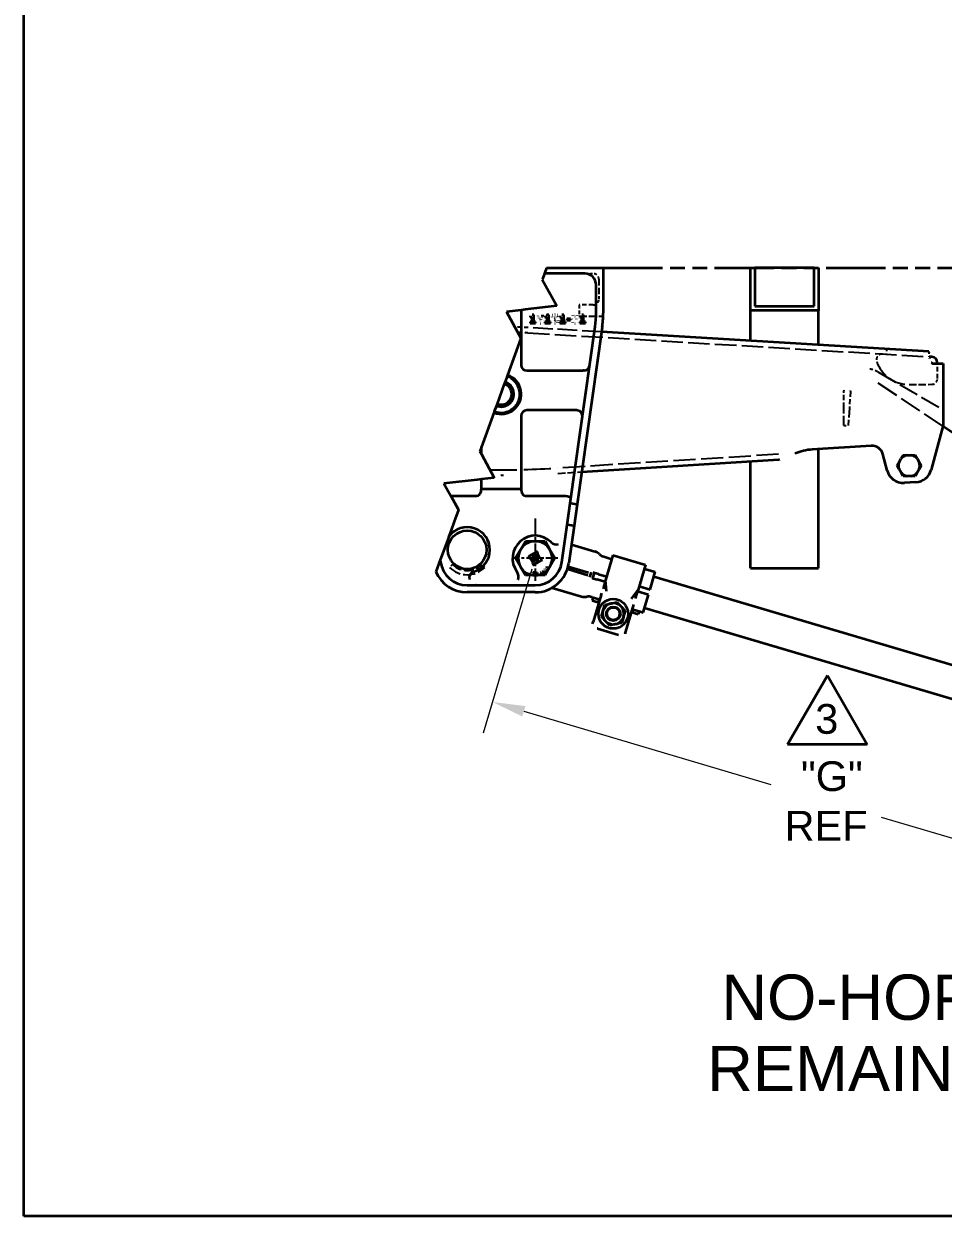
# Model space of a CAD drawing. Header units: inches. Extents: x 0 to 267, y 0 to 172.
# Drawn here: x 7.6 to 48.2, y 4.1 to 56.7 of the extents above; entities that cross this region are included whole.
import ezdxf
from ezdxf.enums import TextEntityAlignment as Align

# ---------------------------------------------------------------- set-up
doc = ezdxf.new("R2010")
doc.units = ezdxf.units.IN
doc.header["$LTSCALE"] = 8
doc.header["$MEASUREMENT"] = 0
for name, pattern in [('CHAIN', [0.7087, 0.4724, -0.0591, 0.1181, -0.0591]), ('DASHED', [0.2067, 0.1654, -0.0413]), ('DOUBLE_DASH_CHAIN', [1.2403, 0.6614, -0.0827, 0.1654, -0.0827, 0.1654, -0.0827])]:
    doc.linetypes.add(name, pattern=pattern)
for name, color, linetype, lineweight in [('Center Mark(Hutchens)', 7, 'Continuous', 25), ('Dimensions(Hutchens)', 7, 'Continuous', 25), ('Hidden Edges(Hutchens)', 7, 'DASHED', 25), ('Phantom Lines(Hutchens)', 7, 'DOUBLE_DASH_CHAIN', 70), ('Sketch Geometry(Hutchens)', 7, 'Continuous', 35), ('Symbols(Hutchens)', 7, 'Continuous', 25), ('Visible Edges(Hutchens)', 7, 'Continuous', 35)]:
    doc.layers.add(name, color=color, linetype=linetype, lineweight=lineweight)
doc.styles.add('Hutchens .164', font='ARIAL.TTF')
doc.styles.add('Hutchens .180', font='ARIAL.TTF')
doc.dimstyles.new('HUTCHENS STD DIM X.XX', dxfattribs={"dimscale": 8, "dimtxt": 0.164, "dimasz": 0.18, "dimexe": 0.18, "dimexo": 0.0625, "dimgap": 0.09, "dimtad": 0, "dimtih": 1, "dimtoh": 1, "dimrnd": 1e-08, "dimzin": 4, "dimdsep": 46, "dimtxsty": 'Hutchens .164', "dimcen": 0.09, "dimclrd": 211, "dimclre": 211, "dimclrt": 7, "dimadec": 0, "dimazin": 1, "dimtfac": 0.762195, "dimtofl": 0, "dimtmove": 0, "dimatfit": 3, "dimfxl": 0, "dimtolj": 1, "dimtzin": 0, "dimlwd": 9, "dimlwe": 9, "dimarcsym": 0})

# ---------------------------------------------------------------- blocks, each defined once
blk = doc.blocks.new('Borders D-SIZE')
at = {"layer": 'Sketch Geometry(Hutchens)'}
for p, q in [((0.9537, 0.5117), (0.9537, 21.4797)), ((32.9537, 0.5117), (0.9537, 0.5117))]:
    blk.add_line(p, q, dxfattribs=at)
at = {"layer": 'Symbols(Hutchens)', "color": 7}
for tag, height, style, p in [('PART_NO', 0.164, 'Hutchens .164', (33.0853, 2.8866)), ('Sheet_number', 0.164, 'Hutchens .164', (33.1339, 1.1147)), ('REV', 0.18, 'Hutchens .180', (33.0853, 1.5662)), ('SHTS_(TOTAL)', 0.164, 'Hutchens .164', (33.1339, 0.6452))]:
    blk.add_attdef(tag, text='', height=height, rotation=270, dxfattribs=dict(at, style=style)).set_placement(p, align=Align.MIDDLE_CENTER)
blk = doc.blocks.new('*D44')
at = {"layer": 'Defpoints', "color": 0, "linetype": 'Continuous'}
for p in [(30.191, 33.126), (28.31, 26.784), (59.626, 24.393)]:
    blk.add_point(p, dxfattribs=at)
at = {"layer": 'Dimensions(Hutchens)', "color": 211, "linetype": 'Continuous', "lineweight": 9}
for p, q in [((30.049, 32.647), (27.9, 25.404)), ((29.69, 26.375), (40.588, 23.141)), ((59.484, 23.914), (57.335, 16.67)), ((56.364, 18.461), (45.466, 21.694))]:
    blk.add_line(p, q, dxfattribs=at)
at = {"layer": 'Dimensions(Hutchens)', "color": 211, "linetype": 'Continuous'}
for points in [[(29.759, 26.605), (29.622, 26.145), (28.31, 26.784)], [(56.432, 18.691), (56.296, 18.23), (57.745, 18.051)]]:
    blk.add_solid(points, dxfattribs=at)
at = {"layer": 'Dimensions(Hutchens)', "color": 7, "linetype": 'Continuous', "lineweight": 9, "insert": (43.027, 22.418), "char_height": 1.312, "attachment_point": 5, "style": 'Hutchens .164'}
blk.add_mtext('\\A1; "G"\\PREF', dxfattribs=at)
blk = doc.blocks.new('FLAG')
at = {"layer": 'Sketch Geometry(Hutchens)'}
for p, q in [((-0.22, -0.1905), (0, 0.1905)), ((0, 0.1905), (0.22, -0.1905)), ((0.22, -0.1905), (-0.22, -0.1905))]:
    blk.add_line(p, q, dxfattribs=at)
at = {"layer": 'Symbols(Hutchens)', "color": 7, "style": 'Hutchens .164'}
blk.add_attdef('NO:', text='', height=0.164, dxfattribs=at).set_placement((-0.0034, -0.0497), align=Align.MIDDLE_CENTER)

msp = doc.modelspace()

# ---------------------------------------------------------------- linework, layer by layer
at = {"layer": 'Center Mark(Hutchens)', "linetype": 'CHAIN', "ltscale": 0.190971}
msp.add_line((30.1914, 34.8778), (30.1914, 32.1263), dxfattribs=at)
at = {"layer": 'Center Mark(Hutchens)', "linetype": 'CHAIN', "ltscale": 0.138781}
msp.add_line((31.1914, 33.1263), (29.1914, 33.1263), dxfattribs=at)
at = {"layer": 'Hidden Edges(Hutchens)', "ltscale": 0.089183}
msp.add_line((32.3789, 45.6888), (32.7539, 45.6888), dxfattribs=at)
at = {"layer": 'Hidden Edges(Hutchens)', "ltscale": 0.208226}
msp.add_line((33.0039, 45.4388), (33.0039, 44.5638), dxfattribs=at)
at = {"layer": 'Hidden Edges(Hutchens)', "ltscale": 0.148704}
msp.add_line((32.7539, 44.3138), (32.1289, 44.3138), dxfattribs=at)
at = {"layer": 'Hidden Edges(Hutchens)', "ltscale": 0.118944}
msp.add_line((32.1289, 44.3138), (32.1289, 43.8138), dxfattribs=at)
at = {"layer": 'Hidden Edges(Hutchens)', "ltscale": 0.252454}
msp.add_line((32.1289, 43.8138), (33.1897, 43.8138), dxfattribs=at)
at = {"layer": 'Hidden Edges(Hutchens)', "ltscale": 0.653009}
msp.add_line((33.1198, 43.1158), (29.8861, 43.3093), dxfattribs=at)
at = {"layer": 'Hidden Edges(Hutchens)', "ltscale": 0.714075}
msp.add_line((29.8723, 43.0777), (47.5526, 42.0197), dxfattribs=at)
at = {"layer": 'Hidden Edges(Hutchens)', "ltscale": 0.055136}
for p, q in [((45.6914, 42.3635), (45.6776, 42.1319)), ((47.5664, 42.2513), (47.5526, 42.0197))]:
    msp.add_line(p, q, dxfattribs=at)
at = {"layer": 'Hidden Edges(Hutchens)', "ltscale": 0.15683}
msp.add_line((47.9414, 41.0572), (47.9348, 41.7163), dxfattribs=at)
at = {"layer": 'Hidden Edges(Hutchens)', "ltscale": 0.669649}
msp.add_line((45.3153, 41.3502), (48.1914, 39.6879), dxfattribs=at)
at = {"layer": 'Hidden Edges(Hutchens)', "ltscale": 0.740073}
msp.add_line((48.18, 38.9553), (45.1262, 40.9932), dxfattribs=at)
at = {"layer": 'Hidden Edges(Hutchens)', "ltscale": 0.237987}
msp.add_line((46.694, 40.7946), (47.694, 40.8047), dxfattribs=at)
at = {"layer": 'Hidden Edges(Hutchens)', "ltscale": 0.174616}
msp.add_line((43.812, 39.7719), (43.8148, 40.4884), dxfattribs=at)
at = {"layer": 'Hidden Edges(Hutchens)', "ltscale": 0.174961}
msp.add_line((44.1018, 40.4872), (44.0527, 39.771), dxfattribs=at)
at = {"layer": 'Hidden Edges(Hutchens)'}
for p, q in [((44.1018, 40.4872), (44.1018, 40.4872)), ((28.6914, 36.7981), (28.6918, 36.7981))]:
    msp.add_line(p, q, dxfattribs=at)
at = {"layer": 'Hidden Edges(Hutchens)', "ltscale": 0.321944}
msp.add_line((43.8089, 38.9884), (43.812, 39.7719), dxfattribs=at)
at = {"layer": 'Hidden Edges(Hutchens)', "ltscale": 0.322228}
msp.add_line((44.0527, 39.771), (43.9989, 38.9876), dxfattribs=at)
at = {"layer": 'Hidden Edges(Hutchens)', "ltscale": 0.045137}
msp.add_line((43.8089, 38.9884), (43.9989, 38.9876), dxfattribs=at)
at = {"layer": 'Hidden Edges(Hutchens)', "ltscale": 0.738648}
msp.add_line((40.927, 37.7172), (31.1746, 37.1077), dxfattribs=at)
at = {"layer": 'Hidden Edges(Hutchens)', "ltscale": 0.000333068}
msp.add_line((40.9415, 37.4856), (40.9427, 37.4862), dxfattribs=at)
at = {"layer": 'Hidden Edges(Hutchens)', "ltscale": 0.252094}
msp.add_line((31.1891, 36.8761), (32.2463, 36.9422), dxfattribs=at)
at = {"layer": 'Hidden Edges(Hutchens)', "ltscale": 0.044541}
for p, q in [((26.5451, 32.8549), (26.4125, 32.7223)), ((27.9704, 32.7223), (27.8378, 32.8549))]:
    msp.add_line(p, q, dxfattribs=at)
at = {"layer": 'Hidden Edges(Hutchens)', "ltscale": 0.002983, "flags": 128}
msp.add_lwpolyline([(47.5526, 42.0197), (47.5526, 42.0197)], dxfattribs=at)
at = {"layer": 'Hidden Edges(Hutchens)', "ltscale": 0.401905, "flags": 128}
msp.add_lwpolyline([(43.8148, 40.4884), (43.8175, 40.557)], dxfattribs=at)
at = {"layer": 'Hidden Edges(Hutchens)', "ltscale": 0.31875, "flags": 128}
msp.add_lwpolyline([(44.1018, 40.4872), (44.1178, 40.5383)], dxfattribs=at)
at = {"layer": 'Hidden Edges(Hutchens)', "ltscale": 0.005407, "flags": 128}
msp.add_lwpolyline([(40.9415, 37.4856), (40.9421, 37.4859)], dxfattribs=at)
at = {"layer": 'Hidden Edges(Hutchens)', "ltscale": 0.01208, "flags": 128}
msp.add_lwpolyline([(40.942, 37.4859), (40.9422, 37.4861)], dxfattribs=at)
at = {"layer": 'Hidden Edges(Hutchens)', "ltscale": 0.187933, "flags": 128}
msp.add_lwpolyline([(41.6567, 37.7472), (41.6425, 37.7412)], dxfattribs=at)
at = {"layer": 'Hidden Edges(Hutchens)', "ltscale": 0.088347, "flags": 128}
msp.add_lwpolyline([(28.6914, 36.7981), (28.676, 36.7981)], dxfattribs=at)
at = {"layer": 'Hidden Edges(Hutchens)', "ltscale": 0.755592, "flags": 128}
msp.add_lwpolyline([(28.6918, 36.7981), (28.796, 36.7983)], dxfattribs=at)
at = {"layer": 'Hidden Edges(Hutchens)', "ltscale": 0.093397}
for centre, start, end in [((32.7539, 45.4388), 0, 90), ((32.7539, 44.5638), 270, 0), ((47.6914, 41.0547), 270.57535, 0.57535)]:
    msp.add_arc(centre, 0.25, start, end, dxfattribs=at)
at = {"layer": 'Hidden Edges(Hutchens)', "ltscale": 0.140826}
msp.add_arc((28.6914, 23.345), 20, 86.57535, 88.27105, dxfattribs=at)
at = {"layer": 'Hidden Edges(Hutchens)', "ltscale": 0.106532}
msp.add_arc((28.6914, 23.345), 19.768, 86.57535, 87.87346, dxfattribs=at)
at = {"layer": 'Hidden Edges(Hutchens)', "ltscale": 0.116454}
msp.add_arc((45.4954, 41.8923), 0.25, 86.57535, 198.77023, dxfattribs=at)
at = {"layer": 'Hidden Edges(Hutchens)', "ltscale": 0.568412}
msp.add_arc((46.6789, 42.2946), 1.5, 198.77023, 270.57535, dxfattribs=at)
at = {"layer": 'Hidden Edges(Hutchens)', "ltscale": 0.105451}
msp.add_arc((44.8148, 40.4844), 1, 59.97242, 85.37326, dxfattribs=at)
at = {"layer": 'Hidden Edges(Hutchens)', "ltscale": 0.902491}
msp.add_arc((28.6914, 76.839), 39.8089, 269.28052, 273.57633, dxfattribs=at)
at = {"layer": 'Hidden Edges(Hutchens)', "ltscale": 0.411869}
msp.add_arc((27.1914, 33.5013), 1.1016, 225, 315, dxfattribs=at)
at = {"layer": 'Hidden Edges(Hutchens)', "ltscale": 0.341747}
msp.add_arc((27.1914, 33.5013), 0.9141, 225, 315, dxfattribs=at)
at = {"layer": 'Phantom Lines(Hutchens)', "lineweight": 35, "ltscale": 0.495563}
msp.add_line((33.1914, 45.9388), (92.1975, 45.9388), dxfattribs=at)
at = {"layer": 'Visible Edges(Hutchens)'}
for p, q in [((30.6904, 45.9388), (30.5994, 45.6888)), ((30.6904, 45.9388), (33.1914, 45.9388)), ((33.1914, 45.9388), (33.1914, 43.9388)), ((39.6914, 45.9388), (39.8789, 45.9388)), ((39.6914, 44.0638), (39.6914, 45.9388)), ((39.8789, 45.9388), (39.8789, 44.2513)), ((42.5039, 45.9388), (39.8789, 45.9388)), ((42.5039, 44.2513), (42.5039, 45.9388)), ((42.5039, 45.9388), (42.6914, 45.9388)), ((42.6914, 45.9388), (42.6914, 44.0638)), ((30.5084, 45.4388), (30.5051, 45.4297)), ((30.5051, 45.4297), (31.1456, 44.2655)), ((30.5994, 45.6888), (30.5084, 45.4388)), ((32.3789, 45.6888), (30.5994, 45.6888)), ((32.8789, 43.9388), (32.8789, 45.1888)), ((31.1456, 44.2655), (29.7539, 44.1053)), ((39.8789, 44.2513), (42.5039, 44.2513)), ((29.5664, 44.0837), (28.9242, 44.0098)), ((28.9242, 44.0098), (29.5646, 42.8455)), ((29.7539, 44.1053), (29.5664, 44.0837)), ((29.5664, 44.0837), (29.5664, 41.6575)), ((29.9642, 43.8263), (29.9642, 43.7652)), ((29.9642, 43.7652), (30.0432, 43.7652)), ((30.0432, 43.7652), (30.0432, 43.5667)), ((30.1346, 43.8773), (30.0526, 43.8773)), ((30.1346, 43.5667), (30.1346, 43.8773)), ((30.5166, 43.8035), (30.5233, 43.8035)), ((30.5233, 43.8035), (30.5233, 43.877)), ((30.6212, 43.8263), (30.6212, 43.7652)), ((30.6212, 43.7652), (30.7002, 43.7652)), ((30.7002, 43.7652), (30.7002, 43.5667)), ((30.7916, 43.8773), (30.7096, 43.8773)), ((30.7916, 43.5667), (30.7916, 43.8773)), ((30.9855, 43.6935), (30.9855, 43.692)), ((31.1405, 43.7044), (31.1405, 43.7056)), ((31.2782, 43.8263), (31.2782, 43.7652)), ((31.2782, 43.7652), (31.3572, 43.7652)), ((31.3572, 43.7652), (31.3572, 43.5667)), ((31.4487, 43.8773), (31.3666, 43.8773)), ((31.4487, 43.5667), (31.4487, 43.8773)), ((31.5851, 43.702), (31.5851, 43.6321)), ((31.7519, 43.702), (31.5851, 43.702)), ((31.7519, 43.6321), (31.7519, 43.702)), ((32.1576, 43.8263), (32.1576, 43.7652)), ((32.1576, 43.7652), (32.2366, 43.7652)), ((32.2366, 43.7652), (32.2366, 43.5667)), ((32.3281, 43.8773), (32.2461, 43.8773)), ((32.3281, 43.5667), (32.3281, 43.8773)), ((42.6914, 44.0638), (39.6914, 44.0638)), ((39.6914, 42.7225), (39.6914, 44.0638)), ((42.6914, 42.543), (42.6914, 44.0638)), ((29.9642, 43.5667), (29.9642, 43.5014)), ((30.0432, 43.5667), (29.9642, 43.5667)), ((29.9642, 43.5014), (30.2118, 43.5014)), ((30.2118, 43.5667), (30.1346, 43.5667)), ((30.2118, 43.5014), (30.2118, 43.5667)), ((30.6212, 43.5667), (30.6212, 43.5014)), ((30.7002, 43.5667), (30.6212, 43.5667)), ((30.6212, 43.5014), (30.8688, 43.5014)), ((30.8688, 43.5667), (30.7916, 43.5667)), ((30.8688, 43.5014), (30.8688, 43.5667)), ((31.2782, 43.5667), (31.2782, 43.5014)), ((31.3572, 43.5667), (31.2782, 43.5667)), ((31.2782, 43.5014), (31.5258, 43.5014)), ((31.5258, 43.5667), (31.4487, 43.5667)), ((31.5258, 43.5014), (31.5258, 43.5667)), ((31.5851, 43.6321), (31.7519, 43.6321)), ((31.7351, 35.5596), (32.8376, 43.3521)), ((33.1471, 43.3083), (32.0445, 35.5158)), ((32.1576, 43.5667), (32.1576, 43.5014)), ((32.2366, 43.5667), (32.1576, 43.5667)), ((32.1576, 43.5014), (32.4053, 43.5014)), ((32.4053, 43.5667), (32.3281, 43.5667)), ((32.4053, 43.5014), (32.4053, 43.5667)), ((29.5646, 42.8455), (28.9714, 41.2158)), ((47.5664, 42.2513), (33.1198, 43.1158)), ((47.6993, 42.0109), (47.5749, 42.0183)), ((47.8164, 41.7163), (48.1914, 41.7163)), ((47.9348, 41.7163), (47.9343, 41.7639)), ((48.1914, 41.7163), (48.1914, 38.9978)), ((28.9502, 41.1575), (28.8601, 40.91)), ((28.9714, 41.2158), (28.9502, 41.1575)), ((29.8164, 41.4075), (32.31, 41.4075)), ((32.3454, 41.4075), (32.31, 41.4075)), ((28.8277, 40.8209), (28.51, 39.9481)), ((28.8484, 40.8779), (28.8277, 40.8209)), ((28.8601, 40.91), (28.8484, 40.8779)), ((28.3663, 39.5532), (27.8164, 38.0425)), ((28.3875, 39.6114), (28.3663, 39.5532)), ((28.4776, 39.8589), (28.3875, 39.6114)), ((28.4892, 39.891), (28.4776, 39.8589)), ((28.51, 39.9481), (28.4892, 39.891)), ((32.027, 39.6575), (29.8164, 39.6575)), ((29.5664, 39.4075), (29.5664, 36.195)), ((48.1914, 38.9978), (47.6659, 37.0364)), ((49.3814, 38.1536), (48.18, 38.9553)), ((27.8164, 38.0425), (27.7447, 37.8455)), ((27.8164, 37.7152), (27.8164, 38.0425)), ((45.0114, 38.0907), (42.4105, 37.9281)), ((42.6914, 32.6888), (42.6914, 37.9457)), ((27.7447, 37.8455), (27.8164, 37.7152)), ((27.8164, 37.7152), (28.3852, 36.6813)), ((32.2463, 36.9422), (40.9415, 37.4856)), ((39.6914, 32.6888), (39.6914, 37.4075)), ((40.9569, 37.4923), (40.9581, 37.4928)), ((45.717, 37.0068), (45.5256, 37.7211)), ((46.1591, 37.2163), (46.2464, 37.3675)), ((46.2464, 37.3675), (46.338, 37.526)), ((46.338, 37.526), (46.4253, 37.6773)), ((46.4253, 37.6773), (46.5999, 37.6773)), ((46.5999, 37.6773), (46.783, 37.6773)), ((46.783, 37.6773), (46.9576, 37.6773)), ((46.9576, 37.6773), (47.0449, 37.526)), ((47.0449, 37.526), (47.1364, 37.3675)), ((47.1364, 37.3675), (47.2237, 37.2163)), ((46.2464, 37.065), (46.1591, 37.2163)), ((46.338, 36.9065), (46.2464, 37.065)), ((46.4253, 36.7553), (46.338, 36.9065)), ((47.0449, 36.9065), (46.9576, 36.7553)), ((47.1364, 37.065), (47.0449, 36.9065)), ((47.2237, 37.2163), (47.1364, 37.065)), ((27.6289, 36.5943), (26.1638, 36.4256)), ((26.1638, 36.4256), (26.466, 35.8763)), ((27.8164, 36.6158), (27.6289, 36.5943)), ((28.3852, 36.6813), (27.8164, 36.6158)), ((27.8164, 36.195), (27.8164, 36.6158)), ((46.5999, 36.7553), (46.4253, 36.7553)), ((46.9857, 36.4818), (46.4857, 36.4522)), ((46.783, 36.7553), (46.5999, 36.7553)), ((46.9576, 36.7553), (46.783, 36.7553)), ((26.466, 35.8763), (26.8042, 35.2614)), ((26.466, 35.8763), (27.5664, 35.8763)), ((27.8164, 36.195), (29.5664, 36.195)), ((29.8164, 35.8763), (31.5094, 35.8763)), ((26.8042, 35.2614), (26.6626, 34.8724)), ((31.5998, 34.6034), (31.7351, 35.5596)), ((31.7351, 35.5596), (32.0445, 35.5158)), ((32.0445, 35.5158), (31.9092, 34.5596)), ((26.6165, 34.7457), (26.4811, 34.3736)), ((26.6626, 34.8724), (26.6165, 34.7457)), ((26.4811, 34.3736), (26.3847, 34.1088)), ((31.3672, 32.9599), (31.5998, 34.6034)), ((31.9092, 34.5596), (31.5998, 34.6034)), ((31.9092, 34.5596), (31.6766, 32.9161)), ((26.3745, 34.081), (26.1837, 33.5566)), ((26.3847, 34.1088), (26.3745, 34.081)), ((29.5419, 33.5013), (29.7584, 33.8763)), ((29.7584, 33.8763), (30.1914, 33.8763)), ((30.1914, 33.8763), (30.6244, 33.8763)), ((30.6244, 33.8763), (30.841, 33.5013)), ((31.7917, 33.729), (32.8221, 33.4233)), ((26.1837, 33.5566), (26.0019, 33.0571)), ((29.3254, 33.1263), (29.5419, 33.5013)), ((29.9082, 33.1793), (29.9235, 33.1529)), ((30.0415, 33.2923), (29.9197, 33.222)), ((30.0785, 33.2063), (30.088, 33.2117)), ((30.0905, 33.1855), (30.0785, 33.2063)), ((30.0994, 33.2544), (30.0842, 33.2808)), ((30.1112, 33.2965), (30.1265, 33.27)), ((30.2444, 33.4095), (30.1227, 33.3391)), ((30.1692, 33.2586), (30.1786, 33.264)), ((30.1786, 33.264), (30.1906, 33.2433)), ((30.2868, 33.3265), (30.2909, 33.3289)), ((30.4126, 33.1087), (30.2868, 33.3265)), ((30.3024, 33.3716), (30.2871, 33.398)), ((30.841, 33.5013), (31.0575, 33.1263)), ((33.0269, 33.3045), (33.0114, 33.3182)), ((33.2162, 33.1994), (33.5719, 33.0939)), ((33.6211, 33.2597), (33.2956, 32.1629)), ((33.6211, 33.2597), (35.0591, 32.8331)), ((26.0019, 33.0571), (25.8123, 32.5363)), ((26.0019, 33.0571), (26.0156, 32.9599)), ((29.5419, 32.7513), (29.3254, 33.1263)), ((29.7584, 32.3763), (29.5419, 32.7513)), ((29.9662, 33.1414), (29.9703, 33.1438)), ((29.9703, 33.1438), (30.096, 32.926)), ((30.0805, 32.8809), (30.0957, 32.8545)), ((30.096, 32.926), (30.0919, 32.9236)), ((30.1384, 32.8431), (30.2602, 32.9134)), ((30.2043, 32.9885), (30.1923, 33.0093)), ((30.2137, 32.9939), (30.2043, 32.9885)), ((30.2717, 32.9561), (30.2564, 32.9825)), ((30.2835, 32.9981), (30.2987, 32.9717)), ((30.2923, 33.067), (30.3043, 33.0462)), ((30.3043, 33.0462), (30.2949, 33.0408)), ((30.3414, 32.9603), (30.4632, 33.0306)), ((30.4167, 33.1111), (30.4126, 33.1087)), ((30.4746, 33.0733), (30.4594, 33.0997)), ((30.841, 32.7513), (30.6244, 32.3763)), ((30.686, 32.7387), (30.6991, 32.7277)), ((30.6991, 32.7277), (30.6997, 32.7283)), ((30.7597, 32.6735), (30.7727, 32.6626)), ((30.8096, 32.7282), (30.7718, 32.6831)), ((30.7727, 32.6626), (30.8203, 32.7193)), ((30.8203, 32.7193), (30.8096, 32.7282)), ((31.0575, 33.1263), (30.841, 32.7513)), ((32.5105, 32.373), (31.6104, 32.64)), ((31.646, 32.7599), (32.546, 32.4928)), ((35.0591, 32.8331), (34.7337, 31.7362)), ((35.0099, 32.6672), (35.4892, 32.525)), ((39.6914, 32.6888), (42.6914, 32.6888)), ((30.1914, 32.3763), (29.7584, 32.3763)), ((30.1576, 32.5056), (30.0815, 32.5056)), ((30.0815, 32.5056), (30.0815, 32.4915)), ((30.0815, 32.4915), (30.1434, 32.4915)), ((30.1434, 32.4915), (30.0886, 32.3856)), ((30.0886, 32.3856), (30.1057, 32.3856)), ((30.1057, 32.3856), (30.1576, 32.4876)), ((30.1576, 32.4876), (30.1576, 32.5056)), ((30.6244, 32.3763), (30.1914, 32.3763)), ((30.2491, 32.4837), (30.251, 32.4729)), ((30.251, 32.4729), (30.2725, 32.4767)), ((30.2865, 32.3975), (30.265, 32.3937)), ((30.265, 32.3937), (30.2671, 32.3816)), ((30.2671, 32.3816), (30.3248, 32.3918)), ((30.2829, 32.5067), (30.2707, 32.5045)), ((30.2725, 32.4767), (30.2865, 32.3975)), ((30.3017, 32.4002), (30.2829, 32.5067)), ((30.3227, 32.4039), (30.3017, 32.4002)), ((30.3248, 32.3918), (30.3227, 32.4039)), ((30.4418, 32.4391), (30.4411, 32.4388)), ((30.4411, 32.4388), (30.4476, 32.4247)), ((30.5554, 32.5555), (30.5161, 32.5328)), ((30.5161, 32.5328), (30.5233, 32.5201)), ((30.5233, 32.5201), (30.5627, 32.5428)), ((30.5627, 32.5428), (30.5554, 32.5555)), ((32.6053, 32.2912), (32.6701, 32.5097)), ((32.687, 32.2554), (32.6953, 32.253)), ((32.7133, 32.2476), (32.6953, 32.253)), ((32.7133, 32.2476), (32.916, 32.1875)), ((32.7931, 32.4847), (32.722, 32.2451)), ((32.7664, 32.4926), (32.7581, 32.4951)), ((32.7664, 32.4926), (32.7844, 32.4873)), ((32.9871, 32.4272), (32.7844, 32.4873)), ((33.2716, 32.082), (32.916, 32.1875)), ((32.9871, 32.4272), (33.3427, 32.3216)), ((33.2935, 32.1557), (33.1831, 31.7835)), ((33.2956, 32.1629), (33.2935, 32.1557)), ((33.3308, 31.671), (33.2935, 32.1557)), ((35.2601, 31.7528), (35.4892, 32.525)), ((35.4294, 32.3232), (54.7979, 26.5765)), ((27.1914, 31.9388), (30.1914, 31.9388)), ((30.1914, 31.6263), (27.1914, 31.6263)), ((30.9403, 31.8266), (31.1861, 31.7536)), ((31.1861, 31.7536), (32.2344, 31.4426)), ((34.4359, 31.3431), (34.7315, 31.729)), ((34.6211, 31.3569), (34.7315, 31.729)), ((35.189, 31.5131), (34.7097, 31.6553)), ((34.7337, 31.7362), (34.7315, 31.729)), ((34.7808, 31.895), (35.2601, 31.7528)), ((32.4709, 31.4305), (32.4504, 31.4274)), ((32.6868, 31.4153), (32.7432, 31.3986)), ((32.7432, 31.3986), (32.7048, 31.2691)), ((32.7048, 31.2691), (32.9744, 31.1891)), ((32.7432, 31.3986), (33.0128, 31.3186)), ((33.1053, 31.5213), (32.7481, 30.3176)), ((33.0128, 31.3186), (32.9744, 31.1891)), ((32.9744, 31.1891), (33.0041, 31.1803)), ((33.0425, 31.3097), (33.0128, 31.3186)), ((33.1938, 30.8316), (33.2646, 31.0705)), ((33.2646, 31.0705), (33.5069, 31.1285)), ((33.5069, 31.1285), (33.549, 31.1386)), ((33.549, 31.1386), (33.7913, 31.1966)), ((33.7913, 31.1966), (33.9627, 31.0159)), ((34.1862, 29.891), (34.5433, 31.0947)), ((34.9599, 30.7409), (35.189, 31.5131)), ((33.1106, 30.5513), (33.1814, 30.7901)), ((33.282, 30.3705), (33.1106, 30.5513)), ((33.1814, 30.7901), (33.1938, 30.8316)), ((33.9627, 31.0159), (33.9925, 30.9844)), ((33.9925, 30.9844), (34.1639, 30.8037)), ((34.0807, 30.5233), (34.0098, 30.2845)), ((34.093, 30.5648), (34.0807, 30.5233)), ((34.1639, 30.8037), (34.093, 30.5648)), ((34.4421, 30.7537), (34.4424, 30.7536)), ((34.4424, 30.7536), (34.4723, 30.7447)), ((34.5107, 30.8741), (34.4723, 30.7447)), ((34.4723, 30.7447), (34.742, 30.6647)), ((34.4805, 30.8831), (34.4808, 30.883)), ((34.5107, 30.8741), (34.4808, 30.883)), ((34.5107, 30.8741), (34.7804, 30.7941)), ((34.7804, 30.7941), (34.742, 30.6647)), ((34.7804, 30.7941), (34.9599, 30.7409)), ((35.0198, 30.9427), (54.3883, 25.196)), ((32.7236, 30.235), (32.7481, 30.3176)), ((32.9407, 30.0288), (33.8673, 29.7539)), ((33.3118, 30.3391), (33.282, 30.3705)), ((33.4832, 30.1583), (33.3118, 30.3391)), ((33.7254, 30.2163), (33.4832, 30.1583)), ((33.7676, 30.2264), (33.7254, 30.2163)), ((34.0098, 30.2845), (33.7676, 30.2264)), ((34.1617, 29.8083), (34.1862, 29.891))]:
    msp.add_line(p, q, dxfattribs=at)
at = {"layer": 'Visible Edges(Hutchens)', "flags": 128}
for points in [[(30.0262, 43.8357), (30.0246, 43.835)], [(30.0526, 43.8773), (30.0524, 43.8757)], [(30.3133, 43.8238), (30.31, 43.8196)], [(30.3619, 43.6771), (30.3635, 43.6777)], [(30.3623, 43.7254), (30.3638, 43.735)], [(30.4018, 43.6859), (30.4045, 43.6858)], [(30.4428, 43.7512), (30.4403, 43.7512)], [(30.461, 43.8834), (30.4518, 43.8833)], [(30.4601, 43.815), (30.4653, 43.815)], [(30.5124, 43.7299), (30.5102, 43.7315)], [(30.5233, 43.877), (30.5221, 43.8773)], [(30.6832, 43.8357), (30.6816, 43.835)], [(30.7096, 43.8773), (30.7094, 43.8757)], [(30.9263, 43.7837), (30.9266, 43.7751)], [(30.9624, 43.8548), (30.959, 43.852)], [(30.9855, 43.692), (30.9809, 43.6899)], [(31.0193, 43.7852), (31.0193, 43.7875)], [(31.0506, 43.7442), (31.0484, 43.7452)], [(31.0652, 43.8849), (31.0582, 43.8848)], [(31.0652, 43.8211), (31.0696, 43.821)], [(31.0931, 43.7269), (31.0869, 43.7292)], [(31.1119, 43.7792), (31.1118, 43.7742)], [(31.1405, 43.7056), (31.1463, 43.7084)], [(31.1682, 43.8579), (31.1656, 43.8597)], [(31.2034, 43.7901), (31.2033, 43.7949)], [(31.3402, 43.8357), (31.3387, 43.835)], [(31.3666, 43.8773), (31.3665, 43.8757)], [(31.7997, 43.6889), (31.7997, 43.6838)], [(31.8328, 43.8348), (31.83, 43.8307)], [(31.8942, 43.6886), (31.8942, 43.6997)], [(31.9443, 43.884), (31.937, 43.8839)], [(31.9443, 43.8147), (31.951, 43.8143)], [(31.9941, 43.6889), (31.9941, 43.6781)], [(32.0561, 43.8333), (32.053, 43.8376)], [(32.0887, 43.6889), (32.0886, 43.6984)], [(32.2196, 43.8357), (32.2181, 43.835)], [(32.2461, 43.8773), (32.2459, 43.8757)], [(30.268, 43.6686), (30.2681, 43.6639)], [(30.3121, 43.5309), (30.315, 43.528)], [(30.3613, 43.6543), (30.3613, 43.6552)], [(30.3814, 43.5725), (30.3782, 43.5767)], [(30.4139, 43.5573), (30.4129, 43.5573)], [(30.4142, 43.4935), (30.4218, 43.4936)], [(30.4431, 43.6734), (30.4451, 43.6716)], [(30.4452, 43.5725), (30.4447, 43.5719)], [(30.4604, 43.6245), (30.4603, 43.6166)], [(30.5549, 43.629), (30.5549, 43.6325)], [(30.9162, 43.6026), (30.9163, 43.5997)], [(30.9512, 43.5248), (30.954, 43.5226)], [(31.008, 43.6145), (31.0082, 43.6203)], [(31.0332, 43.6707), (31.0376, 43.6688)], [(31.0685, 43.557), (31.0634, 43.5572)], [(31.0642, 43.4926), (31.0727, 43.4927)], [(31.0788, 43.6521), (31.081, 43.6511)], [(31.1022, 43.5667), (31.0998, 43.5653)], [(31.1202, 43.6017), (31.1201, 43.5982)], [(31.1739, 43.5248), (31.1768, 43.5272)], [(31.2131, 43.6056), (31.2129, 43.614)], [(31.8325, 43.5433), (31.8356, 43.5391)], [(31.9443, 43.5628), (31.9375, 43.5633)], [(31.9443, 43.4935), (31.9485, 43.4935)], [(32.0558, 43.5427), (32.0585, 43.5467)], [(47.5664, 42.2513), (47.5664, 42.2507)], [(47.5664, 42.2197), (47.5665, 42.2051)], [(47.5834, 41.9382), (47.5849, 41.9315)], [(47.6722, 41.7621), (47.6639, 41.7682)], [(40.9456, 37.488), (40.9432, 37.4867)], [(40.9568, 37.4923), (40.9494, 37.4881)], [(40.9581, 37.4928), (40.9826, 37.5032)], [(40.9669, 37.501), (40.9667, 37.5008)], [(31.5226, 34.0582), (31.5199, 34.0418)], [(30.5989, 32.6548), (30.5968, 32.6527)], [(30.6075, 32.6446), (30.6082, 32.6451)], [(30.6289, 32.6463), (30.6297, 32.6459)], [(30.6684, 32.6316), (30.6661, 32.6342)], [(30.7002, 32.7668), (30.6996, 32.766)], [(30.6997, 32.7283), (30.6997, 32.7287)], [(30.7021, 32.7415), (30.7023, 32.7421)], [(30.7101, 32.757), (30.7105, 32.7574)], [(30.7233, 32.7651), (30.7238, 32.7652)], [(30.7387, 32.76), (30.7403, 32.7584)], [(30.7485, 32.773), (30.7468, 32.7743)], [(30.7562, 32.7143), (30.7564, 32.7127)], [(30.7629, 32.7528), (30.7626, 32.7536)], [(30.7683, 32.7274), (30.7682, 32.7282)], [(30.7718, 32.6831), (30.7717, 32.6844)], [(29.4357, 32.1888), (29.428, 32.1688)], [(30.2707, 32.5045), (30.2707, 32.5033)], [(30.4011, 32.5265), (30.4009, 32.5255)], [(30.4037, 32.4944), (30.4042, 32.4932)], [(30.4182, 32.5019), (30.4175, 32.5034)], [(30.4207, 32.548), (30.4199, 32.5476)], [(30.4262, 32.5361), (30.4267, 32.5363)], [(30.4284, 32.4721), (30.4293, 32.472)], [(30.4344, 32.4864), (30.4337, 32.4866)], [(30.4427, 32.5363), (30.4442, 32.5355)], [(30.4476, 32.4247), (30.448, 32.4248)], [(30.4494, 32.5495), (30.4485, 32.5498)], [(30.45, 32.4891), (30.4495, 32.4888)], [(30.4524, 32.4755), (30.4532, 32.4759)], [(30.4567, 32.4425), (30.4562, 32.4423)], [(30.4606, 32.429), (30.4623, 32.4298)], [(30.4638, 32.5111), (30.4639, 32.5108)], [(30.4667, 32.5041), (30.4663, 32.5036)], [(30.4715, 32.4936), (30.4723, 32.4913)], [(30.48, 32.5147), (30.4791, 32.5166)], [(30.4893, 32.4635), (30.4897, 32.4665)], [(30.6019, 32.6234), (30.6016, 32.6242)], [(30.6097, 32.5822), (30.612, 32.5795)], [(30.6222, 32.5927), (30.6213, 32.5938)], [(30.6486, 32.5676), (30.6469, 32.5686)], [(30.6559, 32.6211), (30.6568, 32.62)], [(30.6707, 32.5693), (30.6699, 32.5686)], [(30.6761, 32.5903), (30.6763, 32.5895)], [(30.6792, 32.559), (30.6813, 32.5611)], [(32.5105, 32.373), (32.5164, 32.3659)], [(32.7581, 32.4951), (32.7499, 32.4974)], [(27.5916, 31.9388), (27.5764, 31.9391)], [(33.1053, 31.5213), (33.1247, 31.5868)], [(34.6211, 31.3569), (34.6188, 31.3489)], [(32.9407, 30.0288), (32.924, 30.034)], [(34.1617, 29.8083), (34.1582, 29.7985)]]:
    msp.add_lwpolyline(points, dxfattribs=at)
at = {"layer": 'Visible Edges(Hutchens)'}
for centre, radius in [((27.1914, 33.5013), 0.8516), ((30.1914, 33.1263), 0.0781), ((33.6372, 30.6775), 0.6563), ((33.6372, 30.6775), 0.3125), ((33.6372, 30.6775), 0.3126), ((33.6372, 30.6775), 0.28)]:
    msp.add_circle(centre, radius, dxfattribs=at)
for centre, radius, start, end in [((32.3789, 45.1888), 0.5, 0, 90), ((28.6914, 43.9388), 4.1875, 351.94657, 0), ((28.6914, 43.9388), 4.5, 351.94657, 0), ((29.8164, 41.6575), 0.25, 180, 270), ((32.3454, 41.6575), 0.25, 270, 351.94657), ((47.8164, 41.9663), 0.25, 234.76218, 270), ((47.6843, 41.7613), 0.25, 0.57535, 86.57535), ((28.6914, 40.3763), 0.885, 248.44303, 71.55697), ((28.6914, 40.3763), 0.823, 248.3257, 71.6743), ((28.6914, 40.3763), 0.5598, 247.53806, 72.46194), ((28.6914, 40.3763), 0.5257, 247.37807, 72.62193), ((28.6914, 40.3763), 0.465, 247.03577, 72.96423), ((29.8164, 39.4075), 0.25, 90, 180), ((32.027, 39.4075), 0.25, 81.94657, 90), ((32.027, 39.4075), 0.25, 351.94657, 81.94657), ((42.5508, 35.6825), 2.25, 93.57633, 113.41481), ((45.0426, 37.5917), 0.5, 15, 93.57633), ((46.6914, 37.2163), 0.47, 161.23066, 198.76934), ((46.6914, 37.2163), 0.47, 101.23066, 138.76934), ((46.6914, 37.2163), 0.47, 41.23066, 78.76934), ((46.6914, 37.2163), 0.47, 341.23066, 18.76934), ((46.4414, 37.2009), 0.75, 195, 273.38341), ((46.6914, 37.2163), 0.47, 221.23066, 258.76934), ((46.6914, 37.2163), 0.47, 281.23066, 318.76934), ((46.9414, 37.2305), 0.75, 273.38341, 345), ((27.5664, 36.1263), 0.25, 270, 321.53158), ((29.8164, 36.1263), 0.25, 218.46842, 270), ((27.1914, 33.5013), 1, 287.75279, 143.02001), ((26.1429, 34.2908), 0.3125, 317.82598, 323.02001), ((30.1914, 33.1263), 1, 45.72502, 216.22155), ((30.1914, 33.1263), 0.75, 90, 150), ((30.1914, 33.1263), 0.75, 30, 90), ((31.1513, 34.1108), 0.375, 225.72502, 281.41779), ((30.1914, 33.1263), 0.75, 150, 210), ((29.9353, 33.1949), 0.0313, 120, 210), ((29.9506, 33.1685), 0.0313, 210, 300), ((30.0571, 33.2652), 0.0313, 30, 120), ((30.1914, 33.1263), 0.117, 149.5768, 270.4232), ((30.0723, 33.2388), 0.0313, 300, 30), ((30.1383, 33.3121), 0.0313, 120, 210), ((30.1535, 33.2857), 0.0313, 210, 300), ((30.1914, 33.1263), 0.117, 329.5768, 90.4232), ((30.2601, 33.3824), 0.0313, 30, 120), ((30.2753, 33.356), 0.0313, 300, 30), ((30.1914, 33.1263), 0.75, 330, 30), ((32.6799, 32.9439), 0.5, 48.46654, 73.47426), ((33.3584, 33.6787), 0.5, 228.46654, 253.47426), ((27.1914, 33.1263), 1.1875, 188.05343, 270), ((30.1914, 33.1263), 0.75, 210, 270), ((30.1076, 32.8965), 0.0312, 120, 210), ((30.1228, 32.8701), 0.0312, 210, 300), ((30.1914, 33.1263), 1.1875, 270, 351.94657), ((30.1914, 33.1263), 1.5, 270, 351.94657), ((30.1914, 33.1263), 0.75, 270, 330), ((30.2293, 32.9669), 0.0312, 30, 120), ((30.2446, 32.9404), 0.0313, 300, 30), ((30.3105, 33.0137), 0.0312, 120, 210), ((30.3258, 32.9873), 0.0312, 210, 300), ((30.4323, 33.084), 0.0312, 30, 120), ((30.4476, 33.0576), 0.0312, 300, 30), ((27.1914, 33.1263), 1.5, 203.1609, 270), ((27.5916, 32.2513), 0.3125, 107.75279, 191.53696), ((29.0822, 32.3138), 0.375, 340.52878, 36.22155), ((32.3766, 31.9219), 0.5, 253.47426, 278.48199), ((32.5446, 30.9359), 0.5, 73.47426, 98.48199), ((33.6372, 30.6775), 0.4695, 106.11876, 160.82977), ((33.6372, 30.6775), 0.4695, 46.11876, 100.82977), ((33.6372, 30.6775), 0.4695, 166.11876, 220.82977), ((33.6372, 30.6775), 0.4695, 286.11876, 340.82977), ((33.6372, 30.6775), 0.4695, 346.11876, 40.82977), ((33.6372, 30.6775), 0.4695, 226.11876, 280.82977)]:
    msp.add_arc(centre, radius, start, end, dxfattribs=at)
for centre, major_axis, ratio, start_param, end_param in [((27.6289, 36.195), (0, -0.3187), 0.5882353, 0.7903528, 1.5707963), ((29.7539, 36.195), (0, -0.3187), 0.5882353, 4.712389, 5.4928325), ((31.4576, 35.3832), (0.0696, 0.4918), 0.5032911, 0, 0.0710916), ((31.5177, 35.8082), (-0.2475, 0.035), 0.269989, 3.1415927, 4.712389)]:
    msp.add_ellipse(centre, major_axis=major_axis, ratio=ratio, start_param=start_param, end_param=end_param, dxfattribs=at)

# ---------------------------------------------------------------- block references
at = {"xscale": 8, "yscale": 8, "zscale": 8}
msp.add_blockref('Borders D-SIZE', (0, 0), dxfattribs=at)
msp.add_blockref('FLAG', (43.083, 26.4354), dxfattribs=at).add_auto_attribs({'NO:': '3'})

# ---------------------------------------------------------------- texts
at = {"layer": 'Symbols(Hutchens)', "color": 7, "insert": (63.0084, 12.1694), "char_height": 2, "width": 50.471034, "attachment_point": 5, "line_spacing_factor": 0.944221, "style": 'Hutchens .164'}
msp.add_mtext('{\\fArial|b0|i0;\\H2.0000;NO-HOP OPTION - REAR AXLE ONLY\\PREMAINING AXLES ARE OVERSLUNG}', dxfattribs=at)

# ---------------------------------------------------------------- dimensions: what is measured, and where the dimension line sits
at = {"layer": 'Dimensions(Hutchens)', "color": 211, "linetype": 'Continuous', "lineweight": 9}
dim = msp.add_linear_dim(base=(28.3098, 26.7843), p1=(59.6263, 24.3929), p2=(30.1914, 33.1263), angle=343.47426, text=' "G"\\PREF', dimstyle='HUTCHENS STD DIM X.XX', override={"dimdec": 2, "dimtp": 0, "dimtm": 0, "dimtdec": 2, "dimatfit": 2}, dxfattribs=at)
dim.commit()
dim.dimension.update_dxf_attribs({"geometry": '*D44', "text_midpoint": (43.0272, 22.4176), "dimtype": 160})

doc.saveas('drawing.dxf')
